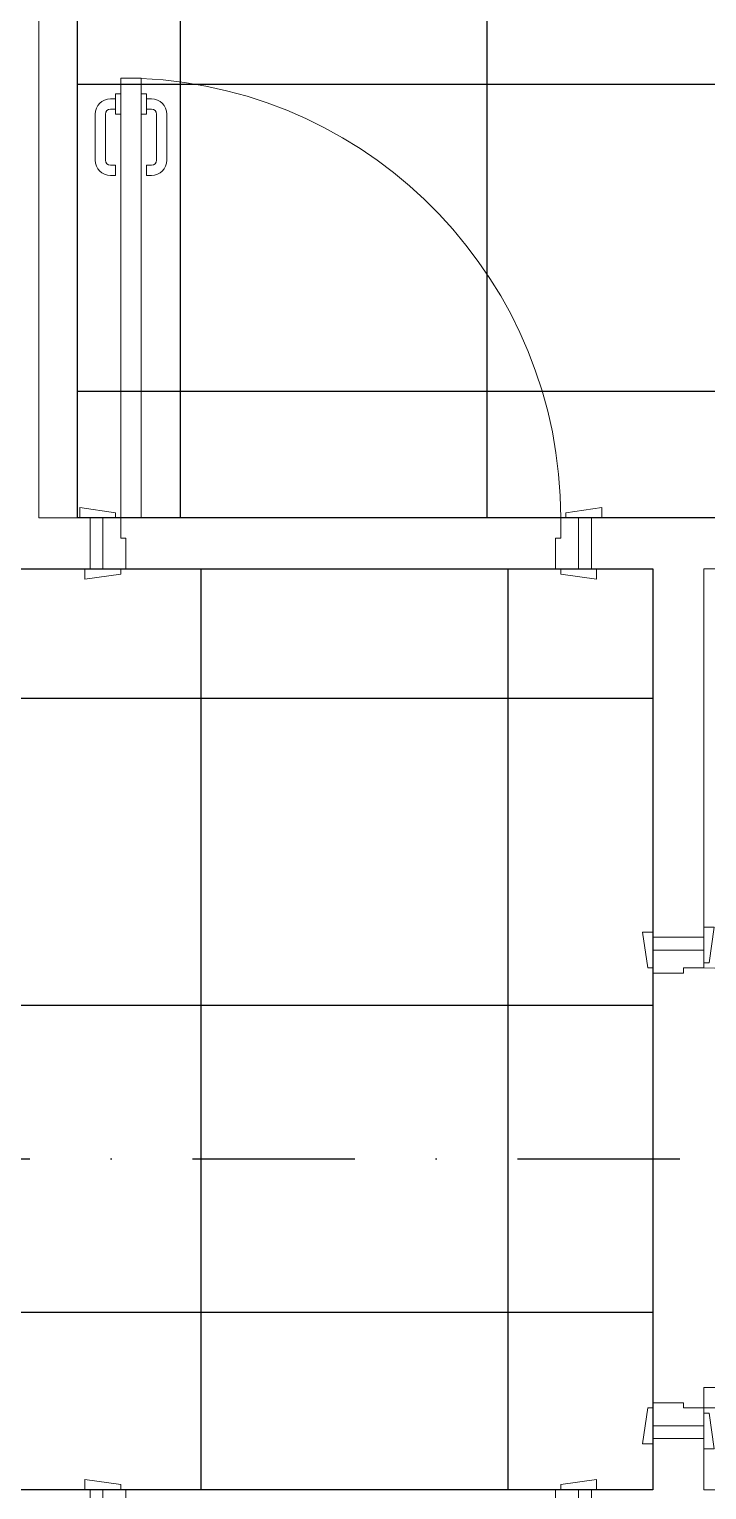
# Model space of a CAD drawing. Header units: inches. Extents: x -246178 to 57169, y -29325 to 19878.
# Drawn here: x 45264 to 46588, y -8747 to -5892 of the extents above; entities that cross this region are included whole.
import ezdxf

# ---------------------------------------------------------------- set-up
doc = ezdxf.new("R2010")
doc.units = ezdxf.units.IN
doc.header["$LTSCALE"] = 25
doc.header["$MEASUREMENT"] = 0
doc.linetypes.add('DASHDOT', pattern=[25.4, 12.7, -6.35, 0, -6.35])
doc.layers.add('00-Ground Floor$0$False Ceiling', color=251, linetype='Continuous')
for name, color, linetype, lineweight in [('00-Ground Floor$0$Walls', 251, 'Continuous', 5), ('00-Ground Floor$0$Wooden Joinery', 251, 'Continuous', 5), ('E-LITE-CLNG-CNDT', 6, 'DASHDOT', 35), ('F-ALRM-CLNG-CNDT', 51, 'DASHDOT', 25)]:
    doc.layers.add(name, color=color, linetype=linetype, lineweight=lineweight)

# ---------------------------------------------------------------- blocks, each defined once
blk = doc.blocks.new('00-Ground Floor$0$A$C72370EFE')
at = {"layer": '00-Ground Floor$0$Wooden Joinery'}
for p, q in [((-0.01, -0.04), (-0.02, -0.04)), ((-0.01, -0.03), (-0.01, -0.07)), ((0, -0.03), (-0.01, -0.03)), ((0.04, -0.03), (0.05, -0.03)), ((0.05, -0.03), (0.05, -0.07)), ((0.05, -0.04), (0.06, -0.04)), ((-0.05, -0.07), (-0.05, -0.16)), ((-0.03, -0.07), (-0.03, -0.16)), ((-0.01, -0.06), (-0.02, -0.06)), ((0, -0.07), (-0.01, -0.07)), ((0.04, -0.07), (0.05, -0.07)), ((0.05, -0.06), (0.06, -0.06)), ((0.07, -0.07), (0.07, -0.16)), ((0.09, -0.07), (0.09, -0.16)), ((-0.01, -0.17), (-0.02, -0.17)), ((-0.01, -0.17), (-0.01, -0.19)), ((0.05, -0.17), (0.06, -0.17)), ((0.05, -0.17), (0.05, -0.19)), ((-0.01, -0.19), (-0.02, -0.19)), ((0.05, -0.19), (0.06, -0.19))]:
    blk.add_line(p, q, dxfattribs=at)
for centre, radius, start, end in [((-0.02, -0.07), 0.03, 90, 180), ((0.06, -0.07), 0.03, 0, 90), ((-0.02, -0.07), 0.01, 90, 180), ((0.06, -0.07), 0.01, 0, 90), ((-0.02, -0.16), 0.03, 180, 270), ((-0.02, -0.16), 0.01, 180, 270), ((0.06, -0.16), 0.01, 270, 0), ((0.06, -0.16), 0.03, 270, 0)]:
    blk.add_arc(centre, radius, start, end, dxfattribs=at)
blk = doc.blocks.new('00-Ground Floor$0$A$C5DAD61B4')
at = {"layer": '00-Ground Floor$0$Wooden Joinery'}
for points in [[(80, 959.1), (80, 969.1), (10, 979.1), (10, 959.1)], [(940, 959.1), (940, 969.1), (1010, 979.1), (1010, 959.1)], [(70, 859.1), (70, 849.1), (0, 839.1), (0, 859.1)], [(120, 859.1), (120, 0), (80, 0), (80, 859.1)], [(950, 859.1), (950, 849.1), (1020, 839.1), (1020, 859.1)]]:
    blk.add_lwpolyline(points, close=True, dxfattribs=at)
for points in [[(45, 859.1), (45, 959.1), (20, 959.1), (20, 859.1), (45, 859.1)], [(45, 859.1), (80, 859.1), (80, 899.1), (90, 899.1), (90, 959.1), (45, 959.1), (45, 859.1)], [(975, 859.1), (940, 859.1), (940, 899.1), (930, 899.1), (930, 959.1), (975, 959.1), (975, 859.1)], [(975, 859.1), (975, 959.1), (1000, 959.1), (1000, 859.1), (975, 859.1)]]:
    blk.add_lwpolyline(points, dxfattribs=at)
blk.add_arc((80, 859.1), 860, 272.666, 0, dxfattribs=at)
at = {"layer": '00-Ground Floor$0$Wooden Joinery', "xscale": 999.9999999998854, "yscale": 999.9999999998854, "zscale": 999.9999999998854, "rotation": 180}
blk.add_blockref('00-Ground Floor$0$A$C72370EFE', (120, 0), dxfattribs=at)
blk = doc.blocks.new('00-Ground Floor$0$A$Ce9e1c4c3')
at = {"layer": '00-Ground Floor$0$False Ceiling', "color": 254}
for p, q in [((-54641.5, -6847.4, 0), (-54641.5, -2847.4, 0)), ((-51257.6, -6847.4, 0), (-54641.5, -6847.4, 0)), ((-62150.5, -6947.4, 0), (-53517.1, -6947.4, 0)), ((-53517.1, -6947.4, 0), (-53517.1, -8747.4, 0)), ((-53517.1, -8747.4, 0), (-59102.9, -8747.4, 0))]:
    blk.add_line(p, q, dxfattribs=at)
at = {"layer": '00-Ground Floor$0$False Ceiling', "color": 254, "linetype": 'Continuous'}
for p, q in [((-54440.6, -6847.4), (-54440.6, -2847.4)), ((-53840.6, -6847.4), (-53840.6, -2847.4)), ((-54641.5, -6000), (-51257.6, -6000)), ((-54641.5, -6600), (-51257.6, -6600)), ((-54400, -8747.4), (-54400, -6947.4)), ((-53800, -8747.4), (-53800, -6947.4)), ((-63950.5, -7200), (-53517.1, -7200)), ((-63950.5, -7800), (-53517.1, -7800)), ((-63950.5, -8400), (-53517.1, -8400))]:
    blk.add_line(p, q, dxfattribs=at)
blk = doc.blocks.new('00-Ground Floor')
at = {"layer": '00-Ground Floor$0$Walls'}
for p, q in [((45282.9, -2847.4, 0), (45282.9, -6847.4, 0)), ((45382.9, -6847.4, 0), (45282.9, -6847.4, 0)), ((45382.9, -6847.4, 0), (45382.9, -6947.4, 0)), ((48817.9, -6847.4, 0), (46362.9, -6847.4, 0)), ((46362.9, -6847.4, 0), (46362.9, -6947.4, 0)), ((45382.9, -6947.4, 0), (44757.5, -6947.4, 0)), ((46482.9, -6947.4, 0), (46362.9, -6947.4, 0)), ((46482.9, -6947.4, 0), (46482.9, -7667.4, 0)), ((48817.9, -6947.4, 0), (46582.9, -6947.4, 0)), ((46582.9, -6947.4, 0), (46582.9, -7667.4, 0)), ((46482.9, -7667.4, 0), (46582.9, -7667.4, 0)), ((46582.9, -8647.4, 0), (46482.9, -8647.4, 0)), ((46482.9, -8647.4, 0), (46482.9, -8747.4, 0)), ((46582.9, -8647.4, 0), (46582.9, -8747.4, 0)), ((48817.9, -8747.4, 0), (46582.9, -8747.4, 0))]:
    blk.add_line(p, q, dxfattribs=at)
at = {"layer": '00-Ground Floor$0$False Ceiling', "color": 254}
blk.add_blockref('00-Ground Floor$0$A$Ce9e1c4c3', (100000, 0), dxfattribs=at)
at = {"layer": '00-Ground Floor$0$Wooden Joinery', "xscale": -1, "rotation": 180}
blk.add_blockref('00-Ground Floor$0$A$C5DAD61B4', (45362.9, -5988.4, 0), dxfattribs=at)
at = {"layer": '00-Ground Floor$0$Wooden Joinery', "rotation": 89.99999999999999}
blk.add_blockref('00-Ground Floor$0$A$C5DAD61B4', (47442, -8667.4, 0), dxfattribs=at)
at = {"layer": '00-Ground Floor$0$Wooden Joinery'}
blk.add_blockref('00-Ground Floor$0$A$C5DAD61B4', (45362.9, -9706.5, 0), dxfattribs=at)

msp = doc.modelspace()

# ---------------------------------------------------------------- linework, layer by layer
at = {"layer": 'F-ALRM-CLNG-CNDT'}
msp.add_lwpolyline([(44312.8, -8100.7), (47025.7, -8100.7, -0.414214), (47100.7, -8175.7), (47100.7, -10888.6)], format="xyb", dxfattribs=at)

# ---------------------------------------------------------------- block references
at = {"layer": 'E-LITE-CLNG-CNDT'}
msp.add_blockref('00-Ground Floor', (0, 0), dxfattribs=at)

doc.saveas('drawing.dxf')
